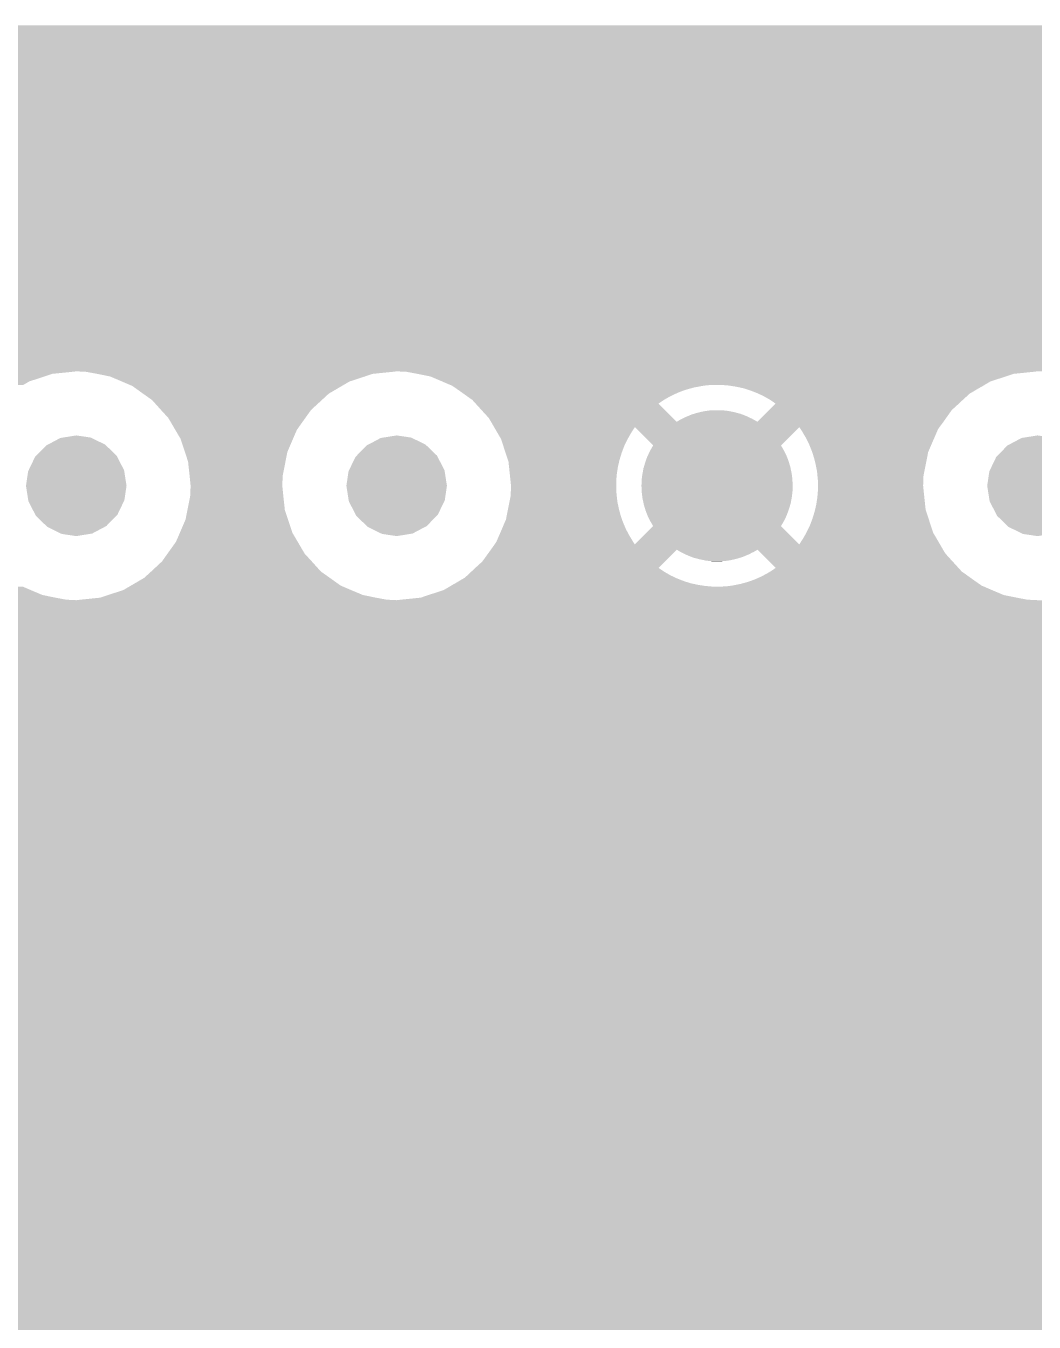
# Model space of a CAD drawing. Extents: x 295 to 953, y 10 to 290.
# Drawn here: x 614.37 to 622.36, y 140.21 to 150.48 of the extents above; entities that cross this region are included whole.
import ezdxf

# ---------------------------------------------------------------- set-up
doc = ezdxf.new("R2010")
doc.units = 0
doc.header["$LTSCALE"] = 5
doc.header["$MEASUREMENT"] = 0
doc.layers.add('FROMC1', color=7, linetype='CONTINUOUS')

msp = doc.modelspace()

# ---------------------------------------------------------------- linework, layer by layer
at = {"layer": 'FROMC1'}
for points in [[(583.018, 150.475), (583.018, 150.485), (755.738, 150.475), (755.738, 150.485)], [(583.018, 150.427), (583.018, 150.475), (633.77, 150.427), (633.801, 150.475)], [(583.018, 150.377), (583.018, 150.427), (633.742, 150.377), (633.77, 150.427)], [(583.018, 150.326), (583.018, 150.377), (633.717, 150.326), (633.742, 150.377)], [(583.018, 150.273), (583.018, 150.326), (633.697, 150.273), (633.717, 150.326)], [(583.018, 150.218), (583.018, 150.273), (633.68, 150.218), (633.697, 150.273)], [(583.018, 150.163), (583.018, 150.218), (633.667, 150.163), (633.68, 150.218)], [(583.018, 150.106), (583.018, 150.163), (633.658, 150.106), (633.667, 150.163)], [(583.018, 150.049), (583.018, 150.106), (633.653, 150.049), (633.658, 150.106)], [(583.018, 149.992), (583.018, 150.049), (633.653, 149.992), (633.653, 150.049)], [(583.018, 149.936), (583.018, 149.992), (633.656, 149.936), (633.653, 149.992)], [(583.018, 149.879), (583.018, 149.936), (633.663, 149.879), (633.656, 149.936)], [(583.018, 149.823), (583.018, 149.879), (633.675, 149.823), (633.663, 149.879)], [(583.018, 149.768), (583.018, 149.823), (633.69, 149.768), (633.675, 149.823)], [(583.018, 149.715), (583.018, 149.768), (633.709, 149.715), (633.69, 149.768)], [(583.018, 149.662), (583.018, 149.715), (633.732, 149.662), (633.709, 149.715)], [(583.018, 149.612), (583.018, 149.662), (633.759, 149.612), (633.732, 149.662)], [(583.018, 149.563), (583.018, 149.612), (633.789, 149.563), (633.759, 149.612)], [(583.018, 149.545), (583.018, 149.563), (633.801, 149.545), (633.789, 149.563)], [(583.018, 149.54), (583.018, 149.545), (671.666, 149.54), (671.667, 149.545)], [(583.018, 149.537), (583.018, 149.54), (657.238, 149.537), (657.295, 149.54)], [(583.018, 149.529), (583.018, 149.537), (657.182, 149.529), (657.238, 149.537)], [(583.018, 149.518), (583.018, 149.529), (657.126, 149.518), (657.182, 149.529)], [(583.018, 149.503), (583.018, 149.518), (657.072, 149.503), (657.126, 149.518)], [(583.018, 149.359), (583.018, 149.503), (633.988, 149.359), (634.132, 149.503)], [(583.018, 149.503), (583.018, 149.503), (634.132, 149.503), (634.133, 149.503)], [(583.018, 149.327), (583.018, 149.359), (634.036, 149.327), (633.988, 149.359)], [(583.018, 149.299), (583.018, 149.327), (634.085, 149.299), (634.036, 149.327)], [(583.018, 149.275), (583.018, 149.299), (634.137, 149.275), (634.085, 149.299)], [(583.018, 149.254), (583.018, 149.275), (634.19, 149.254), (634.137, 149.275)], [(583.018, 149.237), (583.018, 149.254), (634.244, 149.237), (634.19, 149.254)], [(583.018, 149.225), (583.018, 149.237), (634.3, 149.225), (634.244, 149.237)], [(583.018, 149.216), (583.018, 149.225), (634.356, 149.216), (634.3, 149.225)], [(583.018, 149.211), (583.018, 149.216), (634.413, 149.211), (634.356, 149.216)], [(583.018, 149.21), (583.018, 149.211), (634.47, 149.21), (634.413, 149.211)], [(583.018, 149.205), (583.018, 149.21), (671.664, 149.205), (671.663, 149.21)], [(583.018, 149.157), (583.018, 149.205), (656.63, 149.157), (656.661, 149.205)], [(583.018, 149.107), (583.018, 149.157), (656.602, 149.107), (656.63, 149.157)], [(583.018, 149.056), (583.018, 149.107), (656.577, 149.056), (656.602, 149.107)], [(583.018, 149.003), (583.018, 149.056), (656.557, 149.003), (656.577, 149.056)], [(583.018, 148.948), (583.018, 149.003), (656.54, 148.948), (656.557, 149.003)], [(583.018, 148.893), (583.018, 148.948), (656.527, 148.893), (656.54, 148.948)], [(583.018, 148.836), (583.018, 148.893), (656.518, 148.836), (656.527, 148.893)], [(583.018, 148.779), (583.018, 148.836), (656.513, 148.779), (656.518, 148.836)], [(583.018, 148.722), (583.018, 148.779), (656.513, 148.722), (656.513, 148.779)], [(583.018, 148.666), (583.018, 148.722), (656.516, 148.666), (656.513, 148.722)], [(583.018, 148.609), (583.018, 148.666), (656.523, 148.609), (656.516, 148.666)], [(583.018, 148.553), (583.018, 148.609), (656.535, 148.553), (656.523, 148.609)], [(583.018, 148.498), (583.018, 148.553), (656.55, 148.498), (656.535, 148.553)], [(583.018, 148.445), (583.018, 148.498), (656.569, 148.445), (656.55, 148.498)], [(583.018, 148.392), (583.018, 148.445), (656.592, 148.392), (656.569, 148.445)], [(583.018, 148.342), (583.018, 148.392), (656.619, 148.342), (656.592, 148.392)], [(583.018, 148.293), (583.018, 148.342), (656.649, 148.293), (656.619, 148.342)], [(583.018, 148.275), (583.018, 148.293), (656.661, 148.275), (656.649, 148.293)], [(583.018, 148.233), (583.018, 148.275), (662.546, 148.233), (662.619, 148.275)], [(583.018, 148.089), (583.018, 148.233), (656.848, 148.089), (656.992, 148.233)], [(583.018, 148.233), (583.018, 148.233), (656.992, 148.233), (656.993, 148.233)], [(583.018, 148.057), (583.018, 148.089), (656.896, 148.057), (656.848, 148.089)], [(583.018, 148.029), (583.018, 148.057), (656.945, 148.029), (656.896, 148.057)], [(583.018, 148.005), (583.018, 148.029), (656.997, 148.005), (656.945, 148.029)], [(583.018, 147.984), (583.018, 148.005), (657.05, 147.984), (656.997, 148.005)], [(583.018, 147.967), (583.018, 147.984), (657.104, 147.967), (657.05, 147.984)], [(583.018, 147.955), (583.018, 147.967), (657.16, 147.955), (657.104, 147.967)], [(583.018, 147.946), (583.018, 147.955), (657.216, 147.946), (657.16, 147.955)], [(583.018, 147.941), (583.018, 147.946), (657.273, 147.941), (657.216, 147.946)], [(583.018, 147.94), (583.018, 147.941), (657.33, 147.94), (657.273, 147.941)], [(583.018, 147.914), (583.018, 147.94), (662.237, 147.914), (662.255, 147.94)], [(583.018, 147.742), (583.018, 147.914), (662.163, 147.742), (662.237, 147.914)], [(602.147, 147.738), (602.068, 147.742), (614.734, 147.738), (614.768, 147.742)], [(614.847, 147.738), (614.768, 147.742), (617.274, 147.738), (617.308, 147.742)], [(617.387, 147.738), (617.308, 147.742), (622.354, 147.738), (622.388, 147.742)], [(602.233, 147.722), (602.147, 147.738), (614.577, 147.722), (614.734, 147.738)], [(602.336, 147.701), (602.233, 147.722), (614.515, 147.701), (614.577, 147.722)], [(602.428, 147.662), (602.336, 147.701), (614.395, 147.662), (614.515, 147.701)], [(602.49, 147.635), (602.428, 147.662), (614.349, 147.635), (614.395, 147.662)], [(614.933, 147.722), (614.847, 147.738), (617.117, 147.722), (617.274, 147.738)], [(615.036, 147.701), (614.933, 147.722), (617.055, 147.701), (617.117, 147.722)], [(615.128, 147.662), (615.036, 147.701), (616.935, 147.662), (617.055, 147.701)], [(615.212, 147.626), (615.128, 147.662), (616.873, 147.626), (616.935, 147.662)], [(617.473, 147.722), (617.387, 147.738), (622.197, 147.722), (622.354, 147.738)], [(617.576, 147.701), (617.473, 147.722), (622.135, 147.701), (622.197, 147.722)], [(617.668, 147.662), (617.576, 147.701), (622.015, 147.662), (622.135, 147.701)], [(617.73, 147.635), (617.668, 147.662), (621.969, 147.635), (622.015, 147.662)], [(615.297, 147.565), (615.212, 147.626), (616.769, 147.565), (616.873, 147.626)], [(615.368, 147.515), (615.297, 147.565), (616.715, 147.515), (616.769, 147.565)], [(617.738, 147.632), (617.73, 147.635), (619.773, 147.632), (619.83, 147.635)], [(617.752, 147.626), (617.738, 147.632), (619.727, 147.626), (619.773, 147.632)], [(617.753, 147.624), (617.752, 147.626), (619.717, 147.624), (619.727, 147.626)], [(617.769, 147.613), (617.753, 147.624), (619.661, 147.613), (619.717, 147.624)], [(617.791, 147.598), (617.769, 147.613), (619.606, 147.598), (619.661, 147.613)], [(617.818, 147.579), (617.791, 147.598), (619.552, 147.579), (619.606, 147.598)], [(617.85, 147.556), (617.818, 147.579), (619.5, 147.556), (619.552, 147.579)], [(617.888, 147.529), (617.85, 147.556), (619.449, 147.529), (619.5, 147.556)], [(619.887, 147.634), (619.83, 147.635), (621.968, 147.634), (621.969, 147.635)], [(619.944, 147.629), (619.887, 147.634), (621.96, 147.629), (621.968, 147.634)], [(620, 147.62), (619.944, 147.629), (621.944, 147.62), (621.96, 147.629)], [(620.056, 147.608), (620, 147.62), (621.922, 147.608), (621.944, 147.62)], [(620.11, 147.591), (620.056, 147.608), (621.894, 147.591), (621.922, 147.608)], [(620.163, 147.57), (620.11, 147.591), (621.858, 147.57), (621.894, 147.591)], [(620.175, 147.565), (620.163, 147.57), (621.849, 147.565), (621.858, 147.57)], [(620.215, 147.546), (620.175, 147.565), (621.829, 147.546), (621.849, 147.565)], [(620.265, 147.518), (620.215, 147.546), (621.798, 147.518), (621.829, 147.546)], [(615.44, 147.435), (615.368, 147.515), (616.628, 147.435), (616.715, 147.515)], [(615.497, 147.373), (615.44, 147.435), (616.584, 147.373), (616.628, 147.435)], [(617.908, 147.515), (617.888, 147.529), (619.426, 147.515), (619.449, 147.529)], [(617.922, 147.499), (617.908, 147.515), (619.401, 147.499), (619.426, 147.515)], [(617.934, 147.486), (617.922, 147.499), (619.383, 147.486), (619.401, 147.499)], [(618.037, 147.373), (617.934, 147.486), (619.496, 147.373), (619.383, 147.486)], [(619.76, 147.428), (619.79, 147.432), (619.938, 147.428), (619.901, 147.432)], [(619.79, 147.432), (619.814, 147.433), (619.901, 147.432), (619.889, 147.433)], [(619.814, 147.433), (619.84, 147.434), (619.889, 147.433), (619.84, 147.434)], [(620.168, 147.342), (620.261, 147.435), (621.642, 147.342), (621.708, 147.435)], [(620.261, 147.435), (620.312, 147.486), (621.708, 147.435), (621.764, 147.486)], [(620.312, 147.486), (620.265, 147.518), (621.764, 147.486), (621.798, 147.518)], [(615.552, 147.279), (615.497, 147.373), (616.517, 147.279), (616.584, 147.373)], [(618.056, 147.342), (618.037, 147.373), (619.527, 147.342), (619.496, 147.373)], [(618.08, 147.3), (618.056, 147.342), (621.611, 147.3), (621.642, 147.342)], [(618.056, 147.342), (618.056, 147.342), (619.528, 147.342), (619.527, 147.342)], [(619.528, 147.342), (619.556, 147.359), (620.168, 147.342), (620.138, 147.359)], [(619.556, 147.359), (619.571, 147.366), (620.138, 147.359), (620.125, 147.366)], [(619.571, 147.366), (619.6, 147.381), (620.125, 147.366), (620.094, 147.381)], [(619.6, 147.381), (619.616, 147.387), (620.094, 147.381), (620.08, 147.387)], [(619.616, 147.387), (619.646, 147.4), (620.08, 147.387), (620.048, 147.4)], [(619.646, 147.4), (619.663, 147.405), (620.048, 147.4), (620.034, 147.405)], [(619.663, 147.405), (619.693, 147.414), (620.034, 147.405), (620, 147.414)], [(619.693, 147.414), (619.711, 147.418), (620, 147.414), (619.986, 147.418)], [(619.711, 147.418), (619.741, 147.425), (619.986, 147.418), (619.951, 147.425)], [(619.741, 147.425), (619.76, 147.428), (619.951, 147.425), (619.938, 147.428)], [(614.662, 147.217), (614.768, 147.234), (614.883, 147.217), (614.768, 147.234)], [(615.594, 147.208), (615.552, 147.279), (616.486, 147.208), (616.517, 147.279)], [(617.202, 147.217), (617.308, 147.234), (617.423, 147.217), (617.308, 147.234)], [(618.108, 147.252), (618.08, 147.3), (619.165, 147.252), (619.196, 147.3)], [(618.134, 147.208), (618.108, 147.252), (619.14, 147.208), (619.165, 147.252)], [(619.341, 147.155), (619.196, 147.3), (620.354, 147.155), (620.499, 147.3)], [(620.513, 147.279), (620.499, 147.3), (621.597, 147.279), (621.611, 147.3)], [(620.521, 147.267), (620.513, 147.279), (621.592, 147.267), (621.597, 147.279)], [(620.55, 147.218), (620.521, 147.267), (621.571, 147.218), (621.592, 147.267)], [(622.282, 147.217), (622.388, 147.234), (622.503, 147.217), (622.388, 147.234)], [(614.45, 147.073), (614.53, 147.155), (615.088, 147.073), (615.003, 147.155)], [(614.53, 147.155), (614.542, 147.161), (615.003, 147.155), (614.997, 147.161)], [(614.542, 147.161), (614.642, 147.214), (614.997, 147.161), (614.889, 147.214)], [(614.642, 147.214), (614.662, 147.217), (614.889, 147.214), (614.883, 147.217)], [(615.629, 147.103), (615.594, 147.208), (616.441, 147.103), (616.486, 147.208)], [(616.99, 147.073), (617.07, 147.155), (617.628, 147.073), (617.543, 147.155)], [(617.07, 147.155), (617.082, 147.161), (617.543, 147.155), (617.537, 147.161)], [(617.082, 147.161), (617.182, 147.214), (617.537, 147.161), (617.429, 147.214)], [(617.182, 147.214), (617.202, 147.217), (617.429, 147.214), (617.423, 147.217)], [(618.136, 147.202), (618.134, 147.208), (619.137, 147.202), (619.14, 147.208)], [(618.153, 147.151), (618.136, 147.202), (619.112, 147.151), (619.137, 147.202)], [(618.17, 147.098), (618.153, 147.151), (619.092, 147.098), (619.112, 147.151)], [(619.32, 147.119), (619.341, 147.155), (620.375, 147.119), (620.354, 147.155)], [(620.576, 147.167), (620.55, 147.218), (621.549, 147.167), (621.571, 147.218)], [(620.597, 147.114), (620.576, 147.167), (621.526, 147.114), (621.549, 147.167)], [(622.07, 147.073), (622.15, 147.155), (622.708, 147.073), (622.623, 147.155)], [(622.15, 147.155), (622.162, 147.161), (622.623, 147.155), (622.617, 147.161)], [(622.162, 147.161), (622.262, 147.214), (622.617, 147.161), (622.509, 147.214)], [(622.262, 147.214), (622.282, 147.217), (622.509, 147.214), (622.503, 147.217)], [(614.391, 146.96), (614.441, 147.064), (615.146, 146.96), (615.092, 147.064)], [(614.441, 147.064), (614.45, 147.073), (615.092, 147.064), (615.088, 147.073)], [(615.654, 147.026), (615.629, 147.103), (616.426, 147.026), (616.441, 147.103)], [(615.666, 146.915), (615.654, 147.026), (616.404, 146.915), (616.426, 147.026)], [(616.931, 146.96), (616.981, 147.064), (617.686, 146.96), (617.632, 147.064)], [(616.981, 147.064), (616.99, 147.073), (617.632, 147.064), (617.628, 147.073)], [(618.188, 147.043), (618.17, 147.098), (619.075, 147.043), (619.092, 147.098)], [(618.194, 147.026), (618.188, 147.043), (619.071, 147.026), (619.075, 147.043)], [(618.198, 146.988), (618.194, 147.026), (619.062, 146.988), (619.071, 147.026)], [(619.267, 146.982), (619.278, 147.021), (620.429, 146.982), (620.417, 147.021)], [(619.278, 147.021), (619.281, 147.029), (620.417, 147.021), (620.415, 147.029)], [(619.281, 147.029), (619.295, 147.068), (620.415, 147.029), (620.4, 147.068)], [(619.295, 147.068), (619.299, 147.075), (620.4, 147.068), (620.397, 147.075)], [(619.299, 147.075), (619.316, 147.112), (620.397, 147.075), (620.379, 147.112)], [(619.316, 147.112), (619.32, 147.119), (620.379, 147.112), (620.375, 147.119)], [(620.601, 147.103), (620.597, 147.114), (621.521, 147.103), (621.526, 147.114)], [(620.615, 147.06), (620.601, 147.103), (621.513, 147.06), (621.521, 147.103)], [(620.629, 147.005), (620.615, 147.06), (621.502, 147.005), (621.513, 147.06)], [(622.011, 146.96), (622.061, 147.064), (622.766, 146.96), (622.712, 147.064)], [(622.061, 147.064), (622.07, 147.073), (622.712, 147.064), (622.708, 147.073)], [(614.369, 146.835), (614.386, 146.95), (615.166, 146.835), (615.148, 146.95)], [(614.386, 146.95), (614.391, 146.96), (615.148, 146.95), (615.146, 146.96)], [(616.909, 146.835), (616.926, 146.95), (617.706, 146.835), (617.688, 146.95)], [(616.926, 146.95), (616.931, 146.96), (617.688, 146.95), (617.686, 146.96)], [(618.204, 146.931), (618.198, 146.988), (619.053, 146.931), (619.062, 146.988)], [(618.21, 146.874), (618.204, 146.931), (619.048, 146.874), (619.053, 146.931)], [(619.25, 146.884), (619.255, 146.925), (620.445, 146.884), (620.44, 146.925)], [(619.255, 146.925), (619.257, 146.933), (620.44, 146.925), (620.439, 146.933)], [(619.257, 146.933), (619.264, 146.974), (620.439, 146.933), (620.43, 146.974)], [(619.264, 146.974), (619.267, 146.982), (620.43, 146.974), (620.429, 146.982)], [(620.64, 146.949), (620.629, 147.005), (621.491, 146.949), (621.502, 147.005)], [(620.643, 146.915), (620.64, 146.949), (621.484, 146.915), (621.491, 146.949)], [(621.989, 146.835), (622.006, 146.95), (622.786, 146.835), (622.768, 146.95)], [(622.006, 146.95), (622.011, 146.96), (622.768, 146.95), (622.766, 146.96)], [(614.387, 146.72), (614.369, 146.835), (615.149, 146.72), (615.166, 146.835)], [(615.674, 146.835), (615.666, 146.915), (616.401, 146.835), (616.404, 146.915)], [(615.671, 146.755), (615.674, 146.835), (616.409, 146.755), (616.401, 146.835)], [(616.927, 146.72), (616.909, 146.835), (617.689, 146.72), (617.706, 146.835)], [(618.214, 146.835), (618.21, 146.874), (619.048, 146.835), (619.048, 146.874)], [(618.211, 146.761), (618.214, 146.817), (619.051, 146.761), (619.048, 146.817)], [(618.214, 146.817), (618.214, 146.835), (619.048, 146.817), (619.048, 146.835)], [(619.248, 146.835), (619.25, 146.876), (620.447, 146.835), (620.445, 146.876)], [(619.25, 146.794), (619.248, 146.835), (620.446, 146.794), (620.447, 146.835)], [(619.25, 146.876), (619.25, 146.884), (620.445, 146.876), (620.445, 146.884)], [(620.646, 146.892), (620.643, 146.915), (621.483, 146.892), (621.484, 146.915)], [(620.648, 146.835), (620.646, 146.892), (621.481, 146.835), (621.483, 146.892)], [(620.647, 146.796), (620.648, 146.835), (621.485, 146.796), (621.481, 146.835)], [(622.007, 146.72), (621.989, 146.835), (622.769, 146.72), (622.786, 146.835)], [(614.389, 146.71), (614.387, 146.72), (615.144, 146.71), (615.149, 146.72)], [(615.649, 146.644), (615.671, 146.755), (616.421, 146.644), (616.409, 146.755)], [(616.929, 146.71), (616.927, 146.72), (617.684, 146.71), (617.689, 146.72)], [(618.201, 146.704), (618.211, 146.755), (619.058, 146.704), (619.052, 146.755)], [(618.211, 146.755), (618.211, 146.761), (619.052, 146.755), (619.051, 146.761)], [(619.25, 146.786), (619.25, 146.794), (620.445, 146.786), (620.446, 146.794)], [(619.255, 146.745), (619.25, 146.786), (620.44, 146.745), (620.445, 146.786)], [(619.256, 146.737), (619.255, 146.745), (620.439, 146.737), (620.44, 146.745)], [(619.265, 146.696), (619.256, 146.737), (620.431, 146.696), (620.439, 146.737)], [(620.633, 146.682), (620.642, 146.739), (621.497, 146.682), (621.491, 146.739)], [(620.642, 146.739), (620.647, 146.796), (621.491, 146.739), (621.485, 146.796)], [(622.009, 146.71), (622.007, 146.72), (622.764, 146.71), (622.769, 146.72)], [(614.443, 146.606), (614.389, 146.71), (615.094, 146.606), (615.144, 146.71)], [(615.634, 146.567), (615.649, 146.644), (616.446, 146.567), (616.421, 146.644)], [(616.983, 146.606), (616.929, 146.71), (617.634, 146.606), (617.684, 146.71)], [(618.179, 146.593), (618.19, 146.648), (619.085, 146.593), (619.07, 146.648)], [(618.19, 146.648), (618.201, 146.704), (619.07, 146.648), (619.058, 146.704)], [(619.266, 146.688), (619.265, 146.696), (620.429, 146.688), (620.431, 146.696)], [(619.278, 146.649), (619.266, 146.688), (620.417, 146.649), (620.429, 146.688)], [(619.28, 146.641), (619.278, 146.649), (620.414, 146.641), (620.417, 146.649)], [(619.295, 146.602), (619.28, 146.641), (620.4, 146.602), (620.414, 146.641)], [(620.603, 146.572), (620.62, 146.627), (621.525, 146.572), (621.507, 146.627)], [(620.62, 146.627), (620.624, 146.644), (621.507, 146.627), (621.501, 146.644)], [(620.624, 146.644), (620.633, 146.682), (621.501, 146.644), (621.497, 146.682)], [(622.063, 146.606), (622.009, 146.71), (622.714, 146.606), (622.764, 146.71)], [(614.447, 146.597), (614.443, 146.606), (615.085, 146.597), (615.094, 146.606)], [(614.532, 146.515), (614.447, 146.597), (615.005, 146.515), (615.085, 146.597)], [(614.538, 146.509), (614.532, 146.515), (614.993, 146.509), (615.005, 146.515)], [(614.646, 146.456), (614.538, 146.509), (614.893, 146.456), (614.993, 146.509)], [(615.589, 146.462), (615.634, 146.567), (616.481, 146.462), (616.446, 146.567)], [(616.987, 146.597), (616.983, 146.606), (617.625, 146.597), (617.634, 146.606)], [(617.072, 146.515), (616.987, 146.597), (617.545, 146.515), (617.625, 146.597)], [(617.078, 146.509), (617.072, 146.515), (617.533, 146.509), (617.545, 146.515)], [(617.186, 146.456), (617.078, 146.509), (617.433, 146.456), (617.533, 146.509)], [(618.14, 146.487), (618.162, 146.54), (619.127, 146.487), (619.104, 146.54)], [(618.162, 146.54), (618.174, 146.567), (619.104, 146.54), (619.094, 146.567)], [(618.174, 146.567), (618.179, 146.593), (619.094, 146.567), (619.085, 146.593)], [(619.196, 146.37), (619.341, 146.515), (620.499, 146.37), (620.354, 146.515)], [(619.298, 146.595), (619.295, 146.602), (620.397, 146.595), (620.4, 146.602)], [(619.316, 146.558), (619.298, 146.595), (620.379, 146.558), (620.397, 146.595)], [(619.32, 146.551), (619.316, 146.558), (620.375, 146.551), (620.379, 146.558)], [(619.341, 146.515), (619.32, 146.551), (620.354, 146.515), (620.375, 146.551)], [(620.558, 146.468), (620.583, 146.519), (621.559, 146.468), (621.542, 146.519)], [(620.583, 146.519), (620.603, 146.572), (621.542, 146.519), (621.525, 146.572)], [(622.067, 146.597), (622.063, 146.606), (622.705, 146.597), (622.714, 146.606)], [(622.152, 146.515), (622.067, 146.597), (622.625, 146.515), (622.705, 146.597)], [(622.158, 146.509), (622.152, 146.515), (622.613, 146.509), (622.625, 146.515)], [(622.266, 146.456), (622.158, 146.509), (622.513, 146.456), (622.613, 146.509)], [(614.653, 146.453), (614.646, 146.456), (614.873, 146.453), (614.893, 146.456)], [(614.768, 146.436), (614.653, 146.453), (614.768, 146.436), (614.873, 146.453)], [(615.558, 146.391), (615.589, 146.462), (616.523, 146.391), (616.481, 146.462)], [(617.193, 146.453), (617.186, 146.456), (617.413, 146.453), (617.433, 146.456)], [(617.308, 146.436), (617.193, 146.453), (617.308, 146.436), (617.413, 146.453)], [(618.098, 146.391), (618.118, 146.437), (619.182, 146.391), (619.154, 146.437)], [(618.118, 146.437), (618.14, 146.487), (619.154, 146.437), (619.127, 146.487)], [(620.499, 146.37), (620.53, 146.418), (621.615, 146.37), (621.587, 146.418)], [(620.53, 146.418), (620.555, 146.462), (621.587, 146.418), (621.561, 146.462)], [(620.555, 146.462), (620.558, 146.468), (621.561, 146.462), (621.559, 146.468)], [(622.273, 146.453), (622.266, 146.456), (622.493, 146.453), (622.513, 146.456)], [(622.388, 146.436), (622.273, 146.453), (622.388, 146.436), (622.493, 146.453)], [(615.491, 146.297), (615.558, 146.391), (616.578, 146.297), (616.523, 146.391)], [(617.987, 146.235), (618.054, 146.328), (619.434, 146.235), (619.527, 146.328)], [(618.054, 146.328), (618.084, 146.37), (621.639, 146.328), (621.615, 146.37)], [(618.054, 146.328), (618.054, 146.328), (619.527, 146.328), (619.528, 146.328)], [(618.084, 146.37), (618.096, 146.388), (619.196, 146.37), (619.184, 146.388)], [(618.096, 146.388), (618.098, 146.391), (619.184, 146.388), (619.182, 146.391)], [(619.557, 146.311), (619.528, 146.328), (620.139, 146.311), (620.168, 146.328)], [(619.57, 146.304), (619.557, 146.311), (620.124, 146.304), (620.139, 146.311)], [(619.601, 146.289), (619.57, 146.304), (620.095, 146.289), (620.124, 146.304)], [(620.199, 146.297), (620.168, 146.328), (621.658, 146.297), (621.639, 146.328)], [(615.361, 146.155), (615.447, 146.235), (616.707, 146.155), (616.635, 146.235)], [(615.447, 146.235), (615.491, 146.297), (616.635, 146.235), (616.578, 146.297)], [(617.931, 146.184), (617.987, 146.235), (619.383, 146.184), (619.434, 146.235)], [(619.615, 146.283), (619.601, 146.289), (620.079, 146.283), (620.095, 146.289)], [(619.647, 146.27), (619.615, 146.283), (620.049, 146.27), (620.079, 146.283)], [(619.661, 146.265), (619.647, 146.27), (620.032, 146.265), (620.049, 146.27)], [(619.695, 146.256), (619.661, 146.265), (620.002, 146.256), (620.032, 146.265)], [(619.709, 146.252), (619.695, 146.256), (619.984, 146.252), (620.002, 146.256)], [(619.744, 146.245), (619.709, 146.252), (619.954, 146.245), (619.984, 146.252)], [(619.757, 146.242), (619.744, 146.245), (619.935, 146.242), (619.954, 146.245)], [(619.794, 146.238), (619.757, 146.242), (619.905, 146.238), (619.935, 146.242)], [(619.806, 146.237), (619.794, 146.238), (619.881, 146.237), (619.905, 146.238)], [(619.855, 146.236), (619.806, 146.237), (619.855, 146.236), (619.881, 146.237)], [(620.312, 146.184), (620.199, 146.297), (621.761, 146.184), (621.658, 146.297)], [(615.202, 146.044), (615.306, 146.105), (616.863, 146.044), (616.778, 146.105)], [(615.306, 146.105), (615.361, 146.155), (616.778, 146.105), (616.707, 146.155)], [(617.801, 146.079), (617.837, 146.1), (619.585, 146.079), (619.532, 146.1)], [(617.837, 146.1), (617.846, 146.105), (619.532, 146.1), (619.52, 146.105)], [(617.846, 146.105), (617.867, 146.124), (619.52, 146.105), (619.48, 146.124)], [(617.867, 146.124), (617.897, 146.152), (619.48, 146.124), (619.431, 146.152)], [(617.897, 146.152), (617.931, 146.184), (619.431, 146.152), (619.383, 146.184)], [(620.143, 146.091), (620.195, 146.114), (621.877, 146.091), (621.845, 146.114)], [(620.195, 146.114), (620.246, 146.141), (621.845, 146.114), (621.808, 146.141)], [(620.246, 146.141), (620.269, 146.155), (621.808, 146.141), (621.787, 146.155)], [(620.269, 146.155), (620.294, 146.171), (621.787, 146.155), (621.773, 146.171)], [(620.294, 146.171), (620.312, 146.184), (621.773, 146.171), (621.761, 146.184)], [(602.32, 145.969), (602.44, 146.008), (614.5, 145.969), (614.407, 146.008)], [(602.44, 146.008), (602.486, 146.035), (614.407, 146.008), (614.345, 146.035)], [(615.02, 145.969), (615.14, 146.008), (617.04, 145.969), (616.947, 146.008)], [(615.14, 146.008), (615.202, 146.044), (616.947, 146.008), (616.863, 146.044)], [(617.56, 145.969), (617.68, 146.008), (622.12, 145.969), (622.027, 146.008)], [(617.68, 146.008), (617.726, 146.035), (622.027, 146.008), (621.965, 146.035)], [(617.726, 146.035), (617.727, 146.036), (619.865, 146.035), (619.808, 146.036)], [(617.727, 146.036), (617.736, 146.041), (619.808, 146.036), (619.751, 146.041)], [(617.736, 146.041), (617.751, 146.05), (619.751, 146.041), (619.695, 146.05)], [(617.751, 146.05), (617.773, 146.062), (619.695, 146.05), (619.639, 146.062)], [(617.773, 146.062), (617.801, 146.079), (619.639, 146.062), (619.585, 146.079)], [(619.865, 146.035), (619.922, 146.038), (621.965, 146.035), (621.958, 146.038)], [(619.922, 146.038), (619.969, 146.044), (621.958, 146.038), (621.943, 146.044)], [(619.969, 146.044), (619.979, 146.046), (621.943, 146.044), (621.942, 146.046)], [(619.979, 146.046), (620.034, 146.057), (621.942, 146.046), (621.926, 146.057)], [(620.034, 146.057), (620.089, 146.072), (621.926, 146.057), (621.904, 146.072)], [(620.089, 146.072), (620.143, 146.091), (621.904, 146.072), (621.877, 146.091)], [(583.018, 145.905), (583.018, 145.928), (628.629, 145.905), (628.621, 145.928)], [(583.018, 145.852), (583.018, 145.905), (628.652, 145.852), (628.629, 145.905)], [(602.068, 145.928), (602.101, 145.932), (614.768, 145.928), (614.688, 145.932)], [(602.101, 145.932), (602.258, 145.948), (614.688, 145.932), (614.603, 145.948)], [(602.258, 145.948), (602.32, 145.969), (614.603, 145.948), (614.5, 145.969)], [(614.768, 145.928), (614.801, 145.932), (617.308, 145.928), (617.228, 145.932)], [(614.801, 145.932), (614.958, 145.948), (617.228, 145.932), (617.143, 145.948)], [(614.958, 145.948), (615.02, 145.969), (617.143, 145.948), (617.04, 145.969)], [(617.308, 145.928), (617.341, 145.932), (622.388, 145.928), (622.308, 145.932)], [(617.341, 145.932), (617.498, 145.948), (622.308, 145.932), (622.223, 145.948)], [(617.498, 145.948), (617.56, 145.969), (622.223, 145.948), (622.12, 145.969)], [(583.018, 145.802), (583.018, 145.852), (628.679, 145.802), (628.652, 145.852)], [(583.018, 145.753), (583.018, 145.802), (628.709, 145.753), (628.679, 145.802)], [(583.018, 145.735), (583.018, 145.753), (628.721, 145.735), (628.709, 145.753)], [(583.018, 145.73), (583.018, 145.735), (716.868, 145.73), (716.865, 145.735)], [(583.018, 145.727), (583.018, 145.73), (651.523, 145.727), (651.58, 145.73)], [(583.018, 145.719), (583.018, 145.727), (651.467, 145.719), (651.523, 145.727)], [(583.018, 145.708), (583.018, 145.719), (651.411, 145.708), (651.467, 145.719)], [(583.018, 145.693), (583.018, 145.708), (651.357, 145.693), (651.411, 145.708)], [(583.018, 145.549), (583.018, 145.693), (628.908, 145.549), (629.052, 145.693)], [(583.018, 145.693), (583.018, 145.693), (629.052, 145.693), (629.053, 145.693)], [(583.018, 145.517), (583.018, 145.549), (628.956, 145.517), (628.908, 145.549)], [(583.018, 145.489), (583.018, 145.517), (629.005, 145.489), (628.956, 145.517)], [(583.018, 145.465), (583.018, 145.489), (629.057, 145.465), (629.005, 145.489)], [(583.018, 145.444), (583.018, 145.465), (629.11, 145.444), (629.057, 145.465)], [(583.018, 145.427), (583.018, 145.444), (629.164, 145.427), (629.11, 145.444)], [(583.018, 145.415), (583.018, 145.427), (629.22, 145.415), (629.164, 145.427)], [(583.018, 145.406), (583.018, 145.415), (629.276, 145.406), (629.22, 145.415)], [(583.018, 145.401), (583.018, 145.406), (629.333, 145.401), (629.276, 145.406)], [(583.018, 145.4), (583.018, 145.401), (629.39, 145.4), (629.333, 145.401)], [(583.018, 145.395), (583.018, 145.4), (717.228, 145.395), (717.215, 145.4)], [(583.018, 145.347), (583.018, 145.395), (650.915, 145.347), (650.946, 145.395)], [(583.018, 145.297), (583.018, 145.347), (650.887, 145.297), (650.915, 145.347)], [(583.018, 145.246), (583.018, 145.297), (650.862, 145.246), (650.887, 145.297)], [(583.018, 145.193), (583.018, 145.246), (650.842, 145.193), (650.862, 145.246)], [(583.018, 145.138), (583.018, 145.193), (650.825, 145.138), (650.842, 145.193)], [(583.018, 145.095), (583.018, 145.138), (650.815, 145.095), (650.825, 145.138)], [(585.597, 145.094), (585.54, 145.095), (650.815, 145.094), (650.815, 145.095)], [(585.654, 145.089), (585.597, 145.094), (650.814, 145.089), (650.815, 145.094)], [(585.696, 145.083), (585.654, 145.089), (650.812, 145.083), (650.814, 145.089)], [(585.71, 145.08), (585.696, 145.083), (650.812, 145.08), (650.812, 145.083)], [(585.766, 145.068), (585.71, 145.08), (650.81, 145.068), (650.812, 145.08)], [(585.82, 145.051), (585.766, 145.068), (650.807, 145.051), (650.81, 145.068)], [(585.873, 145.03), (585.82, 145.051), (650.804, 145.03), (650.807, 145.051)], [(585.881, 145.026), (585.873, 145.03), (650.803, 145.026), (650.804, 145.03)], [(585.925, 145.006), (585.881, 145.026), (650.802, 145.006), (650.803, 145.026)], [(585.975, 144.978), (585.925, 145.006), (650.799, 144.978), (650.802, 145.006)], [(585.987, 144.969), (585.975, 144.978), (650.798, 144.969), (650.799, 144.978)], [(586.022, 144.946), (585.987, 144.969), (650.798, 144.946), (650.798, 144.969)], [(585.931, 144.856), (585.988, 144.912), (650.801, 144.856), (650.798, 144.912)], [(585.988, 144.912), (586.022, 144.946), (650.798, 144.912), (650.798, 144.946)], [(583.018, 144.799), (583.018, 144.802), (650.808, 144.799), (650.808, 144.802)], [(583.018, 144.76), (583.018, 144.799), (650.816, 144.76), (650.808, 144.799)], [(585.878, 144.802), (585.931, 144.856), (650.808, 144.802), (650.801, 144.856)], [(586.22, 144.743), (586.209, 144.76), (650.82, 144.743), (650.816, 144.76)], [(586.231, 144.727), (586.22, 144.743), (650.824, 144.727), (650.82, 144.743)], [(586.254, 144.688), (586.231, 144.727), (650.835, 144.688), (650.824, 144.727)], [(586.26, 144.678), (586.254, 144.688), (650.839, 144.678), (650.835, 144.688)], [(586.282, 144.635), (586.26, 144.678), (650.854, 144.635), (650.839, 144.678)], [(586.286, 144.627), (586.282, 144.635), (650.857, 144.627), (650.854, 144.635)], [(586.304, 144.582), (586.286, 144.627), (650.877, 144.582), (650.857, 144.627)], [(586.307, 144.574), (586.304, 144.582), (650.881, 144.574), (650.877, 144.582)], [(586.321, 144.532), (586.307, 144.574), (650.904, 144.532), (650.881, 144.574)], [(586.325, 144.52), (586.321, 144.532), (650.911, 144.52), (650.904, 144.532)], [(586.335, 144.483), (586.325, 144.52), (650.934, 144.483), (650.911, 144.52)], [(586.339, 144.465), (586.335, 144.483), (650.946, 144.465), (650.934, 144.483)], [(586.347, 144.423), (586.339, 144.465), (713.346, 144.423), (713.417, 144.465)], [(586.339, 144.465), (586.339, 144.465), (713.417, 144.465), (713.419, 144.465)], [(586.35, 144.409), (586.347, 144.423), (651.263, 144.409), (651.277, 144.423)], [(586.347, 144.423), (586.347, 144.423), (651.277, 144.423), (651.278, 144.423)], [(586.356, 144.352), (586.35, 144.409), (651.206, 144.352), (651.263, 144.409)], [(586.358, 144.295), (586.356, 144.352), (651.149, 144.295), (651.206, 144.352)], [(586.354, 144.219), (586.356, 144.247), (651.23, 144.219), (651.181, 144.247)], [(586.356, 144.247), (586.357, 144.256), (651.181, 144.247), (651.168, 144.256)], [(586.357, 144.279), (586.358, 144.295), (651.133, 144.279), (651.149, 144.295)], [(586.357, 144.256), (586.357, 144.279), (651.168, 144.256), (651.133, 144.279)], [(586.343, 144.145), (586.345, 144.157), (651.445, 144.145), (651.389, 144.157)], [(586.343, 144.142), (586.343, 144.145), (651.459, 144.142), (651.445, 144.145)], [(586.345, 144.157), (586.348, 144.174), (651.389, 144.157), (651.335, 144.174)], [(586.348, 144.174), (586.351, 144.195), (651.335, 144.174), (651.282, 144.195)], [(586.351, 144.195), (586.352, 144.199), (651.282, 144.195), (651.274, 144.199)], [(586.352, 144.199), (586.354, 144.219), (651.274, 144.199), (651.23, 144.219)], [(586.313, 144.032), (586.33, 144.087), (713.006, 144.032), (713.03, 144.087)], [(586.33, 144.087), (586.334, 144.104), (713.03, 144.087), (713.037, 144.104)], [(586.334, 144.104), (586.34, 144.13), (713.037, 144.104), (713.055, 144.13)], [(586.34, 144.131), (586.341, 144.136), (651.558, 144.131), (651.501, 144.136)], [(586.34, 144.13), (586.34, 144.131), (651.615, 144.13), (651.558, 144.131)], [(586.341, 144.136), (586.343, 144.142), (651.501, 144.136), (651.459, 144.142)], [(586.268, 143.928), (586.293, 143.979), (712.961, 143.928), (712.983, 143.979)], [(586.293, 143.979), (586.313, 144.032), (712.983, 143.979), (713.006, 144.032)], [(586.209, 143.83), (586.24, 143.878), (712.942, 143.83), (712.951, 143.878)], [(586.24, 143.878), (586.268, 143.928), (712.951, 143.878), (712.961, 143.928)], [(583.018, 143.788), (583.018, 143.83), (712.934, 143.788), (712.942, 143.83)], [(585.926, 143.74), (585.878, 143.788), (712.924, 143.74), (712.934, 143.788)], [(586.006, 143.66), (585.926, 143.74), (712.921, 143.66), (712.924, 143.74)], [(585.956, 143.601), (586.004, 143.631), (712.927, 143.601), (712.924, 143.631)], [(586.004, 143.631), (586.022, 143.644), (712.924, 143.631), (712.923, 143.644)], [(586.022, 143.644), (586.006, 143.66), (712.923, 143.644), (712.921, 143.66)], [(585.744, 143.517), (585.799, 143.532), (712.936, 143.517), (712.934, 143.532)], [(585.799, 143.532), (585.853, 143.551), (712.934, 143.532), (712.932, 143.551)], [(585.853, 143.551), (585.905, 143.574), (712.932, 143.551), (712.93, 143.574)], [(585.905, 143.574), (585.956, 143.601), (712.93, 143.574), (712.927, 143.601)], [(583.018, 143.469), (583.018, 143.495), (712.941, 143.469), (712.938, 143.495)], [(583.018, 143.297), (583.018, 143.469), (712.998, 143.297), (712.941, 143.469)], [(585.575, 143.495), (585.632, 143.498), (712.938, 143.495), (712.938, 143.498)], [(585.632, 143.498), (585.689, 143.506), (712.938, 143.498), (712.937, 143.506)], [(585.689, 143.506), (585.744, 143.517), (712.937, 143.506), (712.936, 143.517)], [(583.018, 143.277), (583.018, 143.297), (672.362, 143.277), (672.553, 143.297)], [(583.018, 143.217), (583.018, 143.277), (672.18, 143.217), (672.362, 143.277)], [(583.018, 143.12), (583.018, 143.217), (672.014, 143.12), (672.18, 143.217)], [(583.018, 142.99), (583.018, 143.12), (671.873, 142.99), (672.014, 143.12)], [(583.018, 142.834), (583.018, 142.99), (671.762, 142.834), (671.873, 142.99)], [(583.018, 142.662), (583.018, 142.834), (671.688, 142.662), (671.762, 142.834)], [(583.018, 142.642), (583.018, 142.662), (635.532, 142.642), (635.723, 142.662)], [(583.018, 142.582), (583.018, 142.642), (635.35, 142.582), (635.532, 142.642)], [(583.018, 142.485), (583.018, 142.582), (635.184, 142.485), (635.35, 142.582)], [(583.018, 142.355), (583.018, 142.485), (635.043, 142.355), (635.184, 142.485)], [(583.018, 142.199), (583.018, 142.355), (634.932, 142.199), (635.043, 142.355)], [(583.018, 142.023), (583.018, 142.199), (634.856, 142.023), (634.932, 142.199)], [(583.018, 141.835), (583.018, 142.023), (634.819, 141.835), (634.856, 142.023)], [(583.018, 141.755), (583.018, 141.835), (634.816, 141.755), (634.819, 141.835)], [(583.018, 141.564), (583.018, 141.755), (634.836, 141.564), (634.816, 141.755)], [(583.018, 141.382), (583.018, 141.564), (634.896, 141.382), (634.836, 141.564)], [(583.018, 141.217), (583.018, 141.382), (634.993, 141.217), (634.896, 141.382)], [(583.018, 141.075), (583.018, 141.217), (635.122, 141.075), (634.993, 141.217)], [(583.018, 140.964), (583.018, 141.075), (635.278, 140.964), (635.122, 141.075)], [(583.018, 140.889), (583.018, 140.964), (635.455, 140.889), (635.278, 140.964)], [(583.018, 140.852), (583.018, 140.889), (635.643, 140.852), (635.455, 140.889)], [(583.018, 140.848), (583.018, 140.852), (635.723, 140.848), (635.643, 140.852)], [(583.018, 140.757), (583.018, 140.848), (705.378, 140.757), (705.348, 140.848)], [(583.018, 140.737), (583.018, 140.757), (650.772, 140.737), (650.963, 140.757)], [(583.018, 140.677), (583.018, 140.737), (650.59, 140.677), (650.772, 140.737)], [(583.018, 140.58), (583.018, 140.677), (650.424, 140.58), (650.59, 140.677)], [(583.018, 140.45), (583.018, 140.58), (650.283, 140.45), (650.424, 140.58)], [(583.018, 140.294), (583.018, 140.45), (650.172, 140.294), (650.283, 140.45)], [(583.018, 140.118), (583.018, 140.294), (650.096, 140.118), (650.172, 140.294)]]:
    msp.add_solid(points, dxfattribs=at)

doc.saveas('drawing.dxf')
